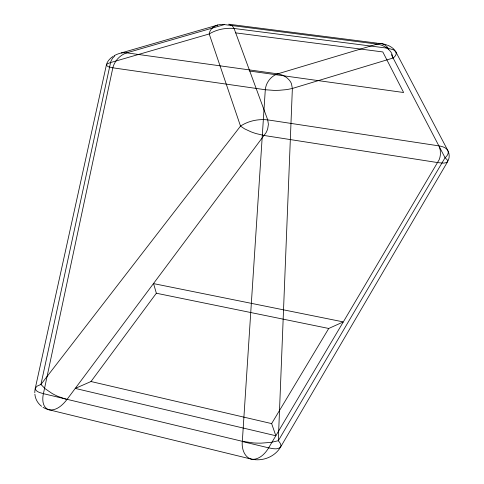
<?xml version="1.0" encoding="UTF-8"?>
<svg xmlns="http://www.w3.org/2000/svg" width="484" height="484" viewBox="0 0 484 484"><rect width="100%" height="100%" fill="white"/><g stroke="black" fill="none" stroke-linecap="round" stroke-linejoin="round"><path stroke-width="0.73" d="M448.033 160.924A21.29 15.3 3.8 0 0 447.773 150.397L395.87 51.915L393.595 49.84L388.029 48.255L234.074 28.471C225.526 27.703 216.572 29.482 209.215 33.959L110.14 62.69L107.672 63.664L106.426 64.783L35.271 388.307C35.526 392.052 40.553 392.699 43.415 393.661L242.327 441.317L253.313 442.921A79.624 69.484 -6.8 0 0 261.185 443.138L271.058 442.376L278.306 440.724L445.056 157.736C446.926 156.169 448.819 153.761 448.093 151.171M242.26 441.529L268.656 447.857C272.438 448.468 277.58 450.168 280.623 447.004L447.676 161.571L447.307 159.926L445.056 157.736L393.117 58.02L391.744 53.44A25.319 16.843 -0.8 0 0 389.19 49.997C385.978 46.748 381.634 44.703 377.121 44.098L224.407 24.593A11.253 7.278 -7.3 0 0 217.612 25.047M343.319 321.908L328.745 328.467L271.633 423.603L275.838 435.745L75.25 388.416L90.998 381.525L156.344 293.231L153.579 283.612L343.319 321.908L268.656 447.857C265.637 452.861 261.269 457.689 255.364 459.062A9.311 8.597 -10.6 0 1 251.002 459.044L49.09 409.803C42.392 407.843 42.09 399.318 43.415 393.661L112.839 67.814C114.545 60.96 119.996 55.049 126.717 52.847L224.407 24.593M343.737 321.195L439.133 159.774A36.239 26.106 2.5 0 0 440.398 154.493L440.289 150.288L439.236 146.616M43.028 407.286A24.914 20.395 -27.8 0 0 49.09 409.803C56.543 410.958 62.739 404.939 66.955 399.524L266.043 132.707A34.207 24.261 -7.1 0 0 267.743 128.532L268.402 124.34L267.719 119.881L234.074 28.471L232.036 25.604L228.593 24.2L377.284 43.161M447.585 161.765C444.947 164.034 440.912 162.805 437.76 162.594L264.258 135.508L256.109 133.59A61.777 42.64 -4.5 0 1 250.754 131.721L244.547 128.823L240.512 126.112L209.215 33.959C209.687 29.536 213.504 26.19 217.631 25.077L121.242 52.938M114.629 56.059L112.469 58.334L110.915 61.293A20.286 13.292 -11.4 0 0 110.564 62.569L40.934 384.435L45.091 388.67L51.794 393.274A75.486 61.244 -21.8 0 0 57.723 396.311L66.955 399.524M378.288 43.288C382.729 43.1 387.321 45.351 388.803 49.737M235.69 32.876L382.808 51.939L403.638 92.517L249.75 71.063M126.717 52.847L277.701 73.846C282.111 74.482 286.328 76.653 289.22 80.06A25.501 17.527 -5.4 0 1 291.441 83.672L292.366 88.463L278.306 440.724C279.698 442.394 281.682 444.693 280.623 447.004A25.604 23.414 -8.9 0 1 253.265 459.473C244.71 458.802 241.395 448.765 242.327 441.317L265.293 89.74C265.91 82.691 270.943 76.073 277.701 73.846L377.121 44.098A7.321 4.816 -0.4 0 1 381.513 43.663M156.344 293.231L328.745 328.467M90.998 381.525L271.633 423.603M447.773 150.397C445.945 147.36 442.14 146.434 438.879 145.865L267.719 119.881C258.347 118.828 248.407 120.861 240.512 126.112L40.934 384.435L37.074 386.165L35.271 388.307A24.914 20.395 -27.8 0 0 34.806 392.766M391.338 54.595L393.026 57.844M395.972 52.127C396.934 54.486 394.871 56.707 393.117 58.02L292.366 88.463L286.927 89.588L279.504 90.272A60.651 40.099 -4.8 0 1 273.581 90.357L265.293 89.74L112.839 67.814L108.301 66.762L106.359 65.231M381.507 43.699A19.154 12.693 -0.4 0 1 386.595 44.861M387.412 45.151A19.154 12.693 -0.4 0 1 395.87 51.915M41.582 406.288A24.914 20.395 -27.8 0 1 34.878 394.212M106.371 64.947A18.519 12.142 -11.7 0 1 113.087 56.386M114.079 55.781A18.519 12.142 -11.7 0 1 119.887 53.331A11.453 7.478 -11.7 0 1 126.705 52.871"/></g></svg>
